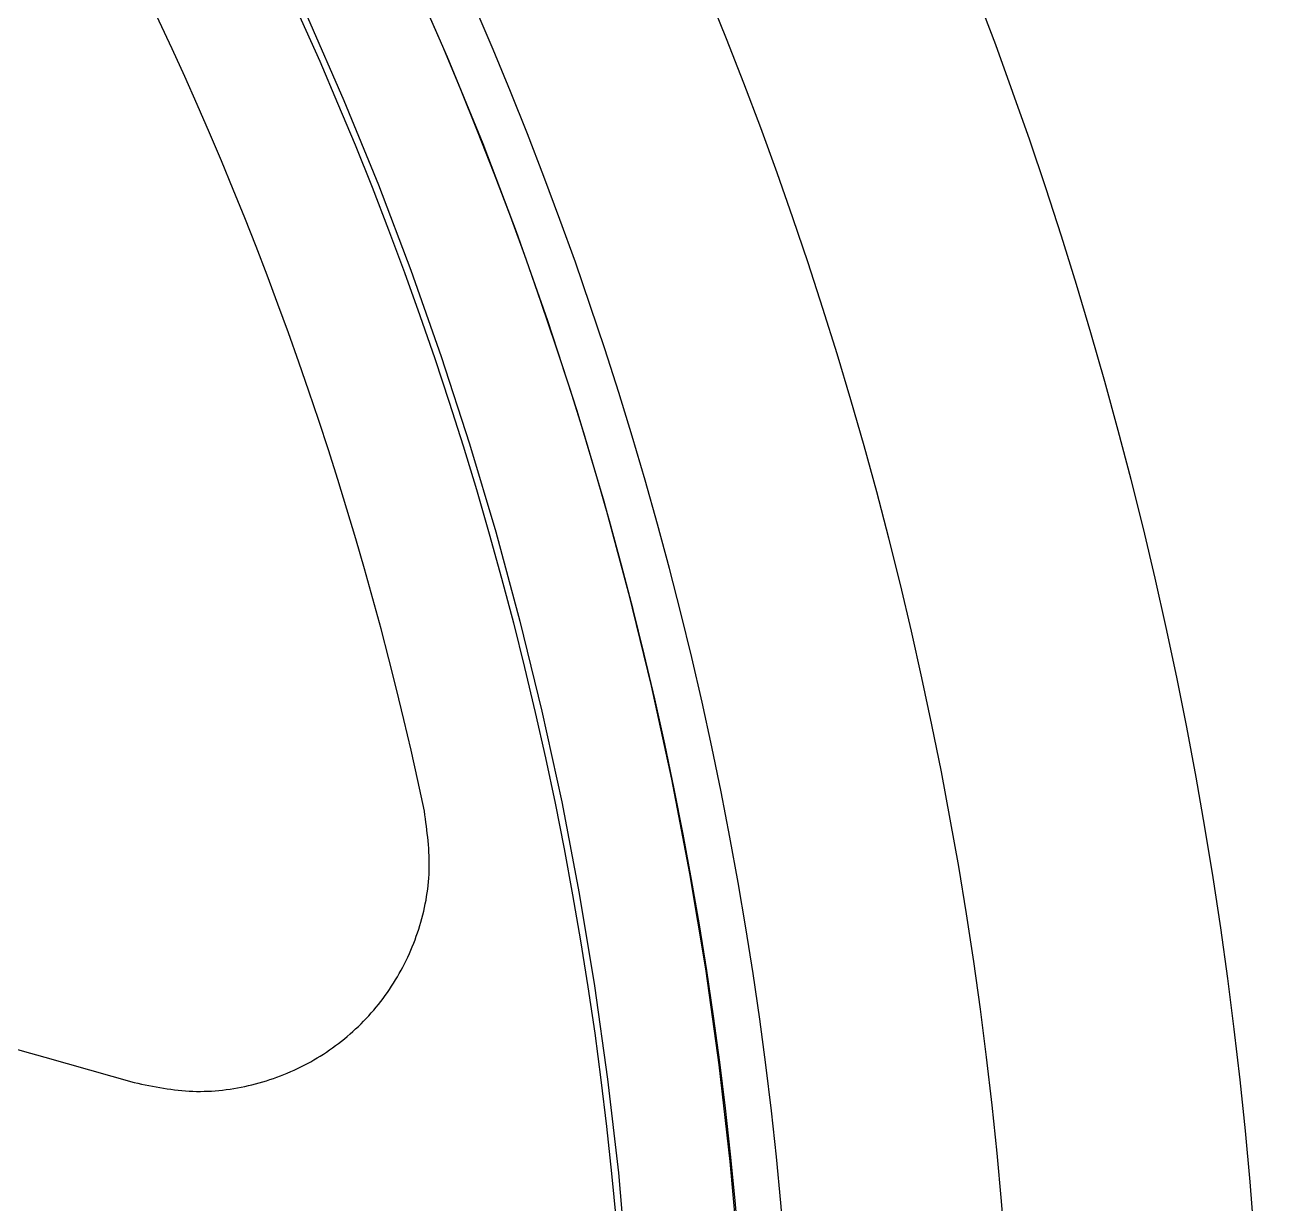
# Model space of a CAD drawing. Header units: metres. Extents: x 0 to 63075, y 0 to 44550.
# Drawn here: x 37560.69 to 37590.69, y 35172.67 to 35200.89 of the extents above; entities that cross this region are included whole.
import ezdxf

# ---------------------------------------------------------------- set-up
doc = ezdxf.new("R2010")
doc.units = ezdxf.units.M
doc.header["$LTSCALE"] = 75
doc.linetypes.add('HIDDEN2', pattern=[4.7625, 3.175, -1.5875])
for name, color, linetype in [('SDM', 7, 'Continuous'), ('SL4', 4, 'Continuous'), ('ST1', 7, 'HIDDEN2')]:
    doc.layers.add(name, color=color, linetype=linetype)

# ---------------------------------------------------------------- blocks, each defined once
blk = doc.blocks.new('A$C6e6623c1')
at = {"layer": 'SL4'}
for radius in [125, 123.91, 122.777, 119.686, 89.286]:
    blk.add_circle((212.763, 1623.35), radius, dxfattribs=at)
for radius, start, end in [(104.464, 171.10617, 157.38407), (98.5, 170.88256, 157.60769), (93.236, 168.80946, 159.68078), (92.147, 167.89305, 74.24512), (86.207, 11.91738, 136.57286)]:
    blk.add_arc((212.763, 1623.35), radius, start, end, dxfattribs=at)
for points, knots in [([(152.681, 1673.445), (158.394, 1671.834), (169.82, 1668.61), (186.975, 1663.77), (204.168, 1658.92), (221.419, 1654.053), (238.67, 1649.186), (255.866, 1644.335), (273.025, 1639.494), (284.453, 1636.27), (290.167, 1634.658)], [0, 0, 0, 0, 0.124879, 0.249755, 0.374717, 0.499956, 0.625212, 0.750198, 0.875098, 1, 1, 1, 1]), ([(290.167, 1634.658), (290.633, 1634.563), (291.566, 1634.373), (292.999, 1634.55), (294.338, 1635.058), (295.506, 1635.897), (296.425, 1637.004), (297.026, 1638.309), (297.302, 1639.731), (297.175, 1640.678), (297.111, 1641.152)], [0, 0, 0, 0, 0.124882, 0.250059, 0.375242, 0.500121, 0.625145, 0.750171, 0.87515, 1, 1, 1, 1])]:
    blk.add_open_spline(points, degree=3, knots=knots, dxfattribs=at)
at = {"layer": 'ST1'}
for radius in [114.333, 92.131, 89.448]:
    blk.add_circle((212.763, 1623.35), radius, dxfattribs=at)

msp = doc.modelspace()

# ---------------------------------------------------------------- block references
at = {"layer": 'SDM'}
msp.add_blockref('A$C6e6623c1', (37273.133, 33540.918), dxfattribs=at)

doc.saveas('drawing.dxf')
